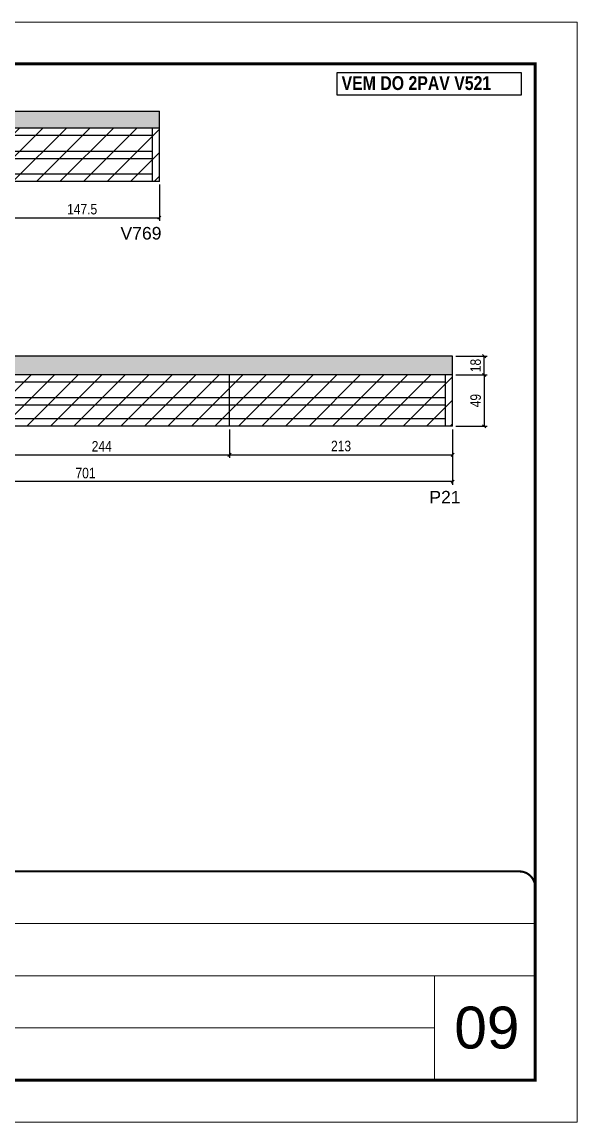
# Model space of a CAD drawing. Extents: x 3309 to 9563, y -2522 to 14608.
# Drawn here: x 4264 to 4794, y 11261 to 12311 of the extents above; entities that cross this region are included whole.
import ezdxf

# ---------------------------------------------------------------- set-up
doc = ezdxf.new("R2010")
doc.units = 0
doc.linetypes.add('CONTINUO', pattern=[0])
doc.linetypes.add('DASHED', pattern=[0.75, 0.5, -0.25])
for name, color, linetype in [('5', 5, 'Continuous'), ('COTA', 241, 'Continuous'), ('NOMENCLATURA', 7, 'Continuous'), ('Painéis', 200, 'Continuous'), ('SARR_2.2x7', 40, 'Continuous')]:
    doc.layers.add(name, color=color, linetype=linetype)
for name, color, linetype, lineweight in [('CARIMBO', 255, 'Continuous', 9), ('Folhas', 255, 'Continuous', 9), ('Hachura', 251, 'Continuous', 9), ('SARRAFO DE PRESSAO', 251, 'DASHED', 9)]:
    doc.layers.add(name, color=color, linetype=linetype, lineweight=lineweight)
doc.styles.add('ARIAL', font='arial.ttf')
doc.styles.add('COTA TECNICA', font='techl___.ttf', dxfattribs={"height": 10})
doc.styles.get("Standard").update_dxf_attribs({"font": 'arial.ttf'})
doc.styles.add('TECNICA', font='techb___.ttf', dxfattribs={"height": 10})
doc.dimstyles.new('PAINEL', dxfattribs={"dimtxt": 10, "dimasz": 3, "dimexe": 3, "dimexo": 3, "dimgap": 3, "dimtad": 1, "dimdec": 1, "dimzin": 12, "dimdsep": 46, "dimtxsty": 'COTA TECNICA', "dimblk1": 'OBLIQUE', "dimblk2": 'OBLIQUE', "dimsah": 1, "dimcen": 0.9, "dimclrd": 4, "dimclre": 4, "dimclrt": 240, "dimadec": 1, "dimazin": 3, "dimtfac": 1, "dimtdec": 1, "dimtmove": 0, "dimatfit": 3, "dimfxl": 1, "dimtolj": 1, "dimtzin": 12, "dimarcsym": 0})

# ---------------------------------------------------------------- blocks, each defined once
blk = doc.blocks.new('9999999999')
at = {"color": 30, "linetype": 'CONTINUO'}
for p, q in [((98564.6, 34379.6), (99584, 34379.6)), ((98564.6, 34329.8), (99488, 34329.8)), ((99584, 34329.8), (99488, 34329.8)), ((99488, 34329.8), (99488, 34230.2)), ((98564.6, 34280), (99488, 34280))]:
    blk.add_line(p, q, dxfattribs=at)
at = {"color": 30, "linetype": 'CONTINUO', "const_width": 2}
blk.add_lwpolyline([(99584, 34230.2), (99584, 34414.4, 0.414214), (99569, 34429.4), (98229, 34429.4, 0.414214), (98214, 34414.4), (98214, 34245.2, 0.414214), (98229, 34230.2), (99584, 34230.2)], format="xyb", dxfattribs=at)
at = {"layer": 'Folhas'}
blk.add_lwpolyline([(98139, 34190.2), (99624, 34190.2), (99624, 35240.2), (98139, 35240.2)], close=True, dxfattribs=at)
at = {"layer": 'Folhas', "color": 30, "const_width": 3}
blk.add_lwpolyline([(98214, 34230.2), (99584, 34230.2), (99584, 35200.2), (98214, 35200.2)], close=True, dxfattribs=at)
blk = doc.blocks.new('_Oblique')
at = {"color": 0, "linetype": 'ByBlock', "lineweight": -2}
blk.add_line((-0.5, -0.5), (0.5, 0.5), dxfattribs=at)
blk = doc.blocks.new('*D1832')
at = {"layer": 'COTA', "color": 4, "lineweight": -2, "transparency": 16777216}
for p, q in [((4248.1, 12155.5), (4248.1, 12120.9)), ((4395.6, 12155.5), (4395.6, 12120.9)), ((4248.1, 12123.9), (4395.6, 12123.9))]:
    blk.add_line(p, q, dxfattribs=at)
at = {"layer": 'Defpoints', "color": 0, "transparency": 16777216}
for p in [(4248.1, 12158.5, 0), (4395.6, 12158.5, 0), (4395.6, 12123.9)]:
    blk.add_point(p, dxfattribs=at)
at = {"layer": 'COTA', "color": 4, "lineweight": -2, "transparency": 16777216, "xscale": 3, "yscale": 3, "zscale": 3, "rotation": 180}
blk.add_blockref('_Oblique', (4248.1, 12123.9), dxfattribs=at)
at = {"layer": 'COTA', "color": 4, "lineweight": -2, "transparency": 16777216, "xscale": 3, "yscale": 3, "zscale": 3}
blk.add_blockref('_Oblique', (4395.6, 12123.9), dxfattribs=at)
at = {"layer": 'COTA', "color": 240, "transparency": 16777216, "insert": (4321.9, 12132), "char_height": 10, "attachment_point": 5, "style": 'COTA TECNICA'}
blk.add_mtext('\\A1;147.5', dxfattribs=at)
blk = doc.blocks.new('*D1834')
at = {"layer": 'COTA', "color": 4, "lineweight": -2, "transparency": 16777216}
for p, q in [((4218.6, 11921.8), (4218.6, 11894.6)), ((4462.6, 11921.8), (4462.6, 11894.6)), ((4218.6, 11897.6), (4462.6, 11897.6))]:
    blk.add_line(p, q, dxfattribs=at)
at = {"layer": 'Defpoints', "color": 0, "transparency": 16777216}
for p in [(4218.6, 11924.8, 0), (4462.6, 11924.8, 0), (4462.6, 11897.6)]:
    blk.add_point(p, dxfattribs=at)
at = {"layer": 'COTA', "color": 4, "lineweight": -2, "transparency": 16777216, "xscale": 3, "yscale": 3, "zscale": 3, "rotation": 180}
blk.add_blockref('_Oblique', (4218.6, 11897.6), dxfattribs=at)
at = {"layer": 'COTA', "color": 4, "lineweight": -2, "transparency": 16777216, "xscale": 3, "yscale": 3, "zscale": 3}
blk.add_blockref('_Oblique', (4462.6, 11897.6), dxfattribs=at)
at = {"layer": 'COTA', "color": 240, "transparency": 16777216, "insert": (4340.6, 11905.7), "char_height": 10, "attachment_point": 5, "style": 'COTA TECNICA'}
blk.add_mtext('\\A1;244', dxfattribs=at)
blk = doc.blocks.new('*D1835')
at = {"layer": 'COTA', "color": 4, "lineweight": -2, "transparency": 16777216}
for p, q in [((4462.6, 11921.8), (4462.6, 11894.6)), ((4675.6, 11921.8), (4675.6, 11894.6)), ((4462.6, 11897.6), (4675.6, 11897.6))]:
    blk.add_line(p, q, dxfattribs=at)
at = {"layer": 'Defpoints', "color": 0, "transparency": 16777216}
for p in [(4462.6, 11924.8, 0), (4675.6, 11924.8, 0), (4675.6, 11897.6)]:
    blk.add_point(p, dxfattribs=at)
at = {"layer": 'COTA', "color": 4, "lineweight": -2, "transparency": 16777216, "xscale": 3, "yscale": 3, "zscale": 3, "rotation": 180}
blk.add_blockref('_Oblique', (4462.6, 11897.6), dxfattribs=at)
at = {"layer": 'COTA', "color": 4, "lineweight": -2, "transparency": 16777216, "xscale": 3, "yscale": 3, "zscale": 3}
blk.add_blockref('_Oblique', (4675.6, 11897.6), dxfattribs=at)
at = {"layer": 'COTA', "color": 240, "transparency": 16777216, "insert": (4569.1, 11905.9), "char_height": 10, "attachment_point": 5, "style": 'COTA TECNICA'}
blk.add_mtext('\\A1;213', dxfattribs=at)
blk = doc.blocks.new('*D1850')
at = {"layer": 'COTA', "color": 4, "lineweight": -2, "transparency": 16777216}
for p, q in [((3974.6, 11921.8), (3974.6, 11869)), ((4675.6, 11921.8), (4675.6, 11869)), ((4675.6, 11872), (3974.6, 11872))]:
    blk.add_line(p, q, dxfattribs=at)
at = {"layer": 'Defpoints', "color": 0, "transparency": 16777216}
for p in [(3974.6, 11924.8, 0), (4675.6, 11924.8, 0), (3974.6, 11872)]:
    blk.add_point(p, dxfattribs=at)
at = {"layer": 'COTA', "color": 4, "lineweight": -2, "transparency": 16777216, "xscale": 3, "yscale": 3, "zscale": 3, "rotation": 180}
blk.add_blockref('_Oblique', (3974.6, 11872), dxfattribs=at)
at = {"layer": 'COTA', "color": 4, "lineweight": -2, "transparency": 16777216, "xscale": 3, "yscale": 3, "zscale": 3}
blk.add_blockref('_Oblique', (4675.6, 11872), dxfattribs=at)
at = {"layer": 'COTA', "color": 240, "transparency": 16777216, "insert": (4325.1, 11880.1), "char_height": 10, "attachment_point": 5, "style": 'COTA TECNICA'}
blk.add_mtext('\\A1;701', dxfattribs=at)
blk = doc.blocks.new('*D1851')
at = {"layer": 'COTA', "color": 4, "lineweight": -2, "transparency": 16777216}
for p, q in [((4678.6, 11973.8), (4708.7, 11973.8)), ((4705.7, 11973.8), (4705.7, 11924.8)), ((4678.6, 11924.8), (4708.7, 11924.8))]:
    blk.add_line(p, q, dxfattribs=at)
at = {"layer": 'Defpoints', "color": 0, "transparency": 16777216}
for p in [(4675.6, 11973.8), (4675.6, 11924.8), (4705.7, 11924.8)]:
    blk.add_point(p, dxfattribs=at)
at = {"layer": 'COTA', "color": 4, "lineweight": -2, "transparency": 16777216, "xscale": 3, "yscale": 3, "zscale": 3}
for p, rotation in [((4705.7, 11973.8), 90), ((4705.7, 11924.8), 270)]:
    blk.add_blockref('_Oblique', p, dxfattribs=dict(at, rotation=rotation))
at = {"layer": 'COTA', "color": 240, "transparency": 16777216, "insert": (4697.6, 11949.3), "char_height": 10, "attachment_point": 5, "rotation": 90, "style": 'COTA TECNICA'}
blk.add_mtext('\\A1;49', dxfattribs=at)
blk = doc.blocks.new('*D1852')
at = {"layer": 'COTA', "color": 4, "lineweight": -2, "transparency": 16777216}
for p, q in [((4678.6, 11991.8), (4708.7, 11991.8)), ((4705.7, 11973.8), (4705.7, 11991.8)), ((4678.6, 11973.8), (4708.7, 11973.8))]:
    blk.add_line(p, q, dxfattribs=at)
at = {"layer": 'Defpoints', "color": 0, "transparency": 16777216}
for p in [(4675.6, 11991.8), (4705.7, 11991.8), (4675.6, 11973.8)]:
    blk.add_point(p, dxfattribs=at)
at = {"layer": 'COTA', "color": 4, "lineweight": -2, "transparency": 16777216, "xscale": 3, "yscale": 3, "zscale": 3}
for p, rotation in [((4705.7, 11991.8), 90), ((4705.7, 11973.8), 270)]:
    blk.add_blockref('_Oblique', p, dxfattribs=dict(at, rotation=rotation))
at = {"layer": 'COTA', "color": 240, "transparency": 16777216, "insert": (4697.6, 11982.8), "char_height": 10, "attachment_point": 5, "rotation": 90, "style": 'COTA TECNICA'}
blk.add_mtext('\\A1;18', dxfattribs=at)

msp = doc.modelspace()

# ---------------------------------------------------------------- hatches: boundary and pattern name
at = {"layer": 'COTA'}
h = msp.add_hatch(dxfattribs=at)
h.set_pattern_fill('AR-CONC', color=256, scale=0.03)
h.set_pattern_definition([(50, (18.012, 2673.1487), (5.46554, -0.4781726), [0.5715, -6.2865]), (355, (18.012, 2673.1487), (-1.0573026, 5.7317054), [0.4572, -5.0292175]), (100.451445, (18.4676, 2673.109), (4.4082374, 5.2535326), [0.4857003, -5.3427073]), (46.1842, (18.012, 2674.673), (8.1323712, -1.26127), [0.85725, -9.42975]), (96.63556, (18.69, 2674.568), (7.122124, 7.422784), [0.728551, -8.014068]), (351.18415, (18.012, 2674.673), (7.122124, 7.422784), [0.685799, -7.543792]), (21, (18.774, 2674.2917), (4.5484317, -3.067956), [0.5715, -6.2865]), (326, (18.774, 2674.2917), (1.854061, 5.525639), [0.4572, -5.0292]), (71.451445, (19.153, 2674.036), (6.4024926, 2.457683), [0.4857003, -5.342698]), (37.5, (18.0122, 2673.1487), (0.0926581, 2.53665117), [0, -4.96824, 0, -5.1054, 0, -5.04825]), (7.5, (18.0122, 2673.1487), (2.0045899, 3.00541724), [0, -2.91084, 0, -4.85394, 0, -1.92405]), (327.5, (16.313, 2673.1487), (4.06771786, -0.1718623), [0, -1.905, 0, -5.9436, 0, -7.8867]), (317.5, (15.551, 2673.1487), (4.4438754, 0.7627947), [0, -2.4765, 0, -3.94716, 0, -5.6007])])
h.paths.add_polyline_path([(4395.62, 12209.46), (4395.62, 12225.46), (3760.12, 12225.46), (3760.12, 12209.46)])
h = msp.add_hatch(dxfattribs=at)
h.set_pattern_fill('AR-CONC', color=256, scale=0.03)
h.paths.add_polyline_path([(3944.62, 11924.76), (3974.62, 11924.76), (3974.62, 11973.76), (4675.62, 11973.76), (4675.62, 11991.76), (3760.12, 11991.76), (3760.12, 11975.76), (3944.62, 11975.76)])
at = {"layer": 'Hachura', "linetype": 'ByBlock'}
h = msp.add_hatch(dxfattribs=at)
h.set_pattern_fill('ANSI31', color=256, scale=5)
h.paths.add_polyline_path([(4004.12, 12209.46), (3760.12, 12209.46), (3760.12, 12158.46), (4004.12, 12158.46)])
h.paths.add_polyline_path([(4248.12, 12209.46), (4004.12, 12209.46), (4004.12, 12158.46), (4248.12, 12158.46)])
h.paths.add_polyline_path([(4395.62, 12209.46), (4248.12, 12209.46), (4248.12, 12158.46), (4395.62, 12158.46)])
h = msp.add_hatch(dxfattribs=at)
h.set_pattern_fill('ANSI31', color=256, scale=5)
h.paths.add_polyline_path([(3944.62, 11975.76), (3760.12, 11975.76), (3760.12, 11924.76), (3944.62, 11924.76)])
h.paths.add_polyline_path([(4218.62, 11973.76), (3974.62, 11973.76), (3974.62, 11924.76), (4218.62, 11924.76)])
h.paths.add_polyline_path([(4462.62, 11973.76), (4218.62, 11973.76), (4218.62, 11924.76), (4462.62, 11924.76)])
h.paths.add_polyline_path([(4675.62, 11973.76), (4462.62, 11973.76), (4462.62, 11924.76), (4675.62, 11924.76)])
h.paths.add_polyline_path([(4210.12, 11757.71), (4004.12, 11757.71), (4004.12, 11706.71), (4210.12, 11706.71)])
h.paths.add_polyline_path([(4004.12, 11757.71), (3760.12, 11757.71), (3760.12, 11706.71), (4004.12, 11706.71)])

# ---------------------------------------------------------------- linework, layer by layer
at = {"layer": 'COTA'}
for p, q in [((3760.12, 12225.46), (4395.62, 12225.46)), ((4395.62, 12209.46), (4395.62, 12225.46)), ((4675.62, 11991.76), (3760.12, 11991.76)), ((4675.62, 11973.76), (4675.62, 11991.76))]:
    msp.add_line(p, q, dxfattribs=at)
at = {"layer": 'NOMENCLATURA'}
msp.add_lwpolyline([(4565.42, 12262.39), (4741.01, 12262.39), (4741.01, 12240.83), (4565.42, 12240.83)], close=True, dxfattribs=at)
at = {"layer": 'Painéis', "linetype": 'ByBlock'}
for p, q in [((4395.62, 12209.46), (3760.12, 12209.46)), ((4395.62, 12158.46), (4395.62, 12209.46)), ((4395.62, 12158.46), (3760.12, 12158.46)), ((4675.62, 11973.76), (3974.62, 11973.76)), ((4462.62, 11924.76), (4462.62, 11973.76)), ((4675.62, 11924.76), (4675.62, 11973.76)), ((4675.62, 11924.76), (3974.62, 11924.76))]:
    msp.add_line(p, q, dxfattribs=at)
at = {"layer": 'SARR_2.2x7', "linetype": 'Continuous'}
for p, q in [((4388.62, 12202.46), (4248.12, 12202.46)), ((4388.62, 12209.46), (4388.62, 12158.46)), ((4388.62, 12187.15), (4248.12, 12187.15)), ((4388.62, 12180.15), (4248.12, 12180.15)), ((4388.62, 12165.46), (4248.12, 12165.46)), ((4668.62, 11973.76), (4668.62, 11924.76)), ((4462.62, 11966.76), (4218.62, 11966.76)), ((4668.62, 11966.76), (4462.62, 11966.76)), ((4218.62, 11952.26), (4462.62, 11952.26)), ((4462.62, 11952.26), (4668.62, 11952.26)), ((4218.62, 11945.26), (4462.62, 11945.26)), ((4462.62, 11945.26), (4668.62, 11945.26)), ((4462.62, 11931.76), (4218.62, 11931.76)), ((4668.62, 11931.76), (4462.62, 11931.76))]:
    msp.add_line(p, q, dxfattribs=at)

# ---------------------------------------------------------------- block references
at = {"layer": 'SARRAFO DE PRESSAO', "color": 6, "linetype": 'ByBlock'}
msp.add_blockref('9999999999', (-94829.61, -22929.5), dxfattribs=at)

# ---------------------------------------------------------------- texts
at = {"layer": '5', "linetype": 'Continuous'}
for s, rotation, p in [('V769', 0.00004, (4358.5, 12103.07, 0)), ('P21', 359.99996, (4653.38, 11851.13))]:
    msp.add_text(s, height=12, rotation=rotation, dxfattribs=at).set_placement(p)
at = {"layer": 'CARIMBO', "style": 'ARIAL'}
msp.add_text('09', height=40, dxfattribs=at).set_placement((4677.23, 11330.85))
at = {"layer": 'NOMENCLATURA', "style": 'TECNICA'}
msp.add_text('VEM DO 2PAV V521', height=13.2, dxfattribs=at).set_placement((4569.61, 12245.79))

# ---------------------------------------------------------------- dimensions: what is measured, and where the dimension line sits
at = {"layer": 'COTA'}
for base, p1, p2, picture, middle in [((4395.62, 12123.92, 0), (4248.12, 12158.46), (4395.62, 12158.46), '*D1832', (4321.87, 12132.03, 0)), ((3974.62, 11871.98, 0), (4675.62, 11924.76), (3974.62, 11924.76), '*D1850', (4325.12, 11880.08, 0)), ((4462.62, 11897.64, 0), (4218.62, 11924.76), (4462.62, 11924.76), '*D1834', (4340.62, 11905.71, 0)), ((4675.62, 11897.64, 0), (4462.62, 11924.76), (4675.62, 11924.76), '*D1835', (4569.12, 11905.86, 0))]:
    dim = msp.add_linear_dim(base=base, p1=p1, p2=p2, dimstyle='PAINEL', dxfattribs=at)
    dim.commit()
    dim.dimension.update_dxf_attribs({"geometry": picture, "text_midpoint": middle})
for base, p2, picture, middle in [((4705.71, 11991.76), (4675.62, 11991.76), '*D1852', (4697.61, 11982.76)), ((4705.71, 11924.76), (4675.62, 11924.76), '*D1851', (4697.6, 11949.26))]:
    dim = msp.add_linear_dim(base=base, p1=(4675.62, 11973.76), p2=p2, angle=90, dimstyle='PAINEL', dxfattribs=at)
    dim.commit()
    dim.dimension.update_dxf_attribs({"geometry": picture, "text_midpoint": middle})

doc.saveas('drawing.dxf')
